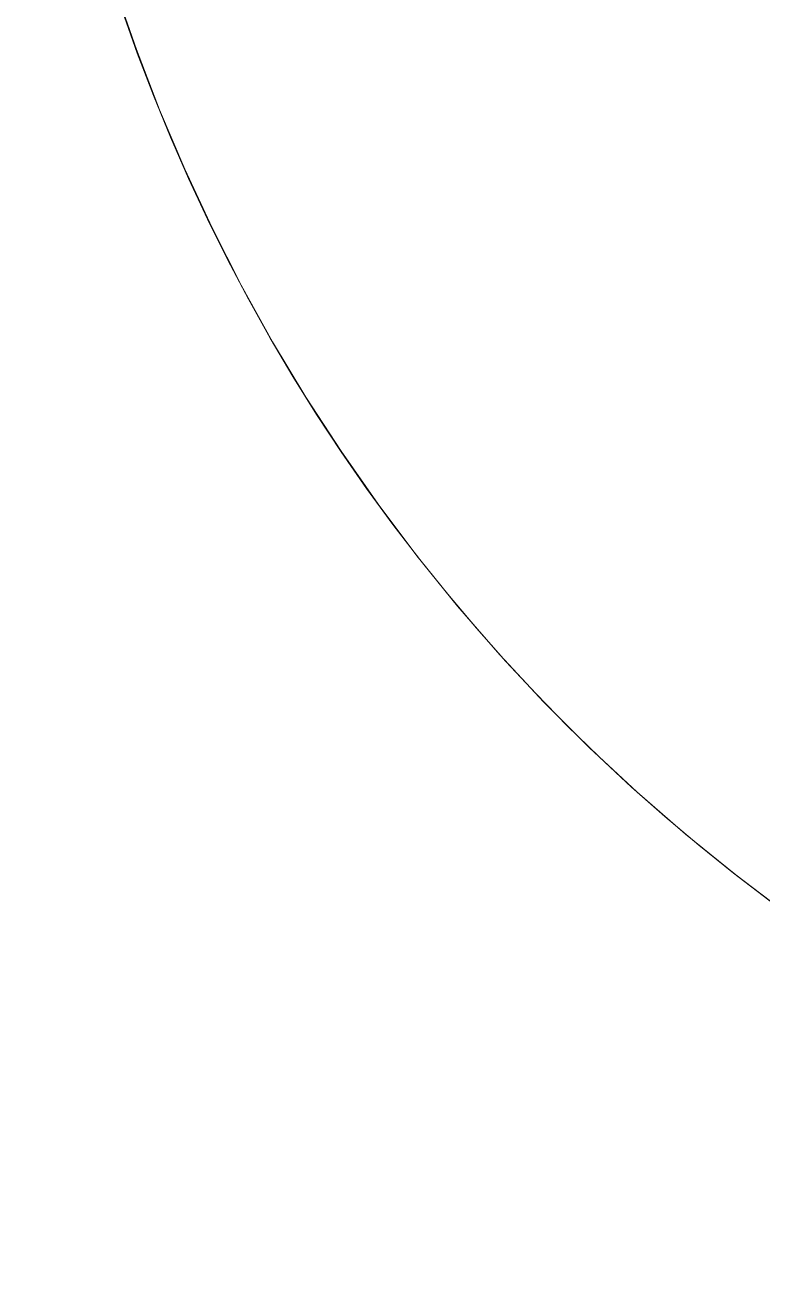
# Model space of a CAD drawing. Header units: millimetres. Extents: x 311 to 4068, y 1050 to 3803.
# Drawn here: x 1751.2 to 1841, y 1049.7 to 1201.2 of the extents above; entities that cross this region are included whole.
import ezdxf

# ---------------------------------------------------------------- set-up
doc = ezdxf.new("R2010")
doc.units = ezdxf.units.MM
doc.layers.add('ZANO_R', color=7, linetype='Continuous', lineweight=0)

msp = doc.modelspace()

# ---------------------------------------------------------------- linework, layer by layer
at = {"layer": 'ZANO_R'}
for p, q in [((1762.23, 1205.62), (1764.8, 1198.18)), ((1764.8, 1198.18), (1767.61, 1190.83)), ((1767.61, 1190.83), (1770.69, 1183.59)), ((1770.69, 1183.59), (1774.01, 1176.46)), ((1774.01, 1176.46), (1777.58, 1169.44)), ((1777.58, 1169.44), (1781.39, 1162.56)), ((1781.39, 1162.56), (1785.44, 1155.81)), ((1785.44, 1155.81), (1789.73, 1149.21)), ((1789.73, 1149.21), (1794.24, 1142.76)), ((1794.24, 1142.76), (1798.97, 1136.47)), ((1798.97, 1136.47), (1803.92, 1130.35)), ((1803.92, 1130.35), (1809.08, 1124.41)), ((1809.08, 1124.41), (1814.45, 1118.65)), ((1814.45, 1118.65), (1820.01, 1113.09)), ((1820.01, 1113.09), (1825.76, 1107.72)), ((1825.76, 1107.72), (1831.7, 1102.55)), ((1831.7, 1102.55), (1837.81, 1097.59)), ((1837.81, 1097.59), (1844.09, 1092.85))]:
    msp.add_line(p, q, dxfattribs=at)
msp.add_circle((1976.83, 1275.3), 225.62, dxfattribs=at)

doc.saveas('drawing.dxf')
